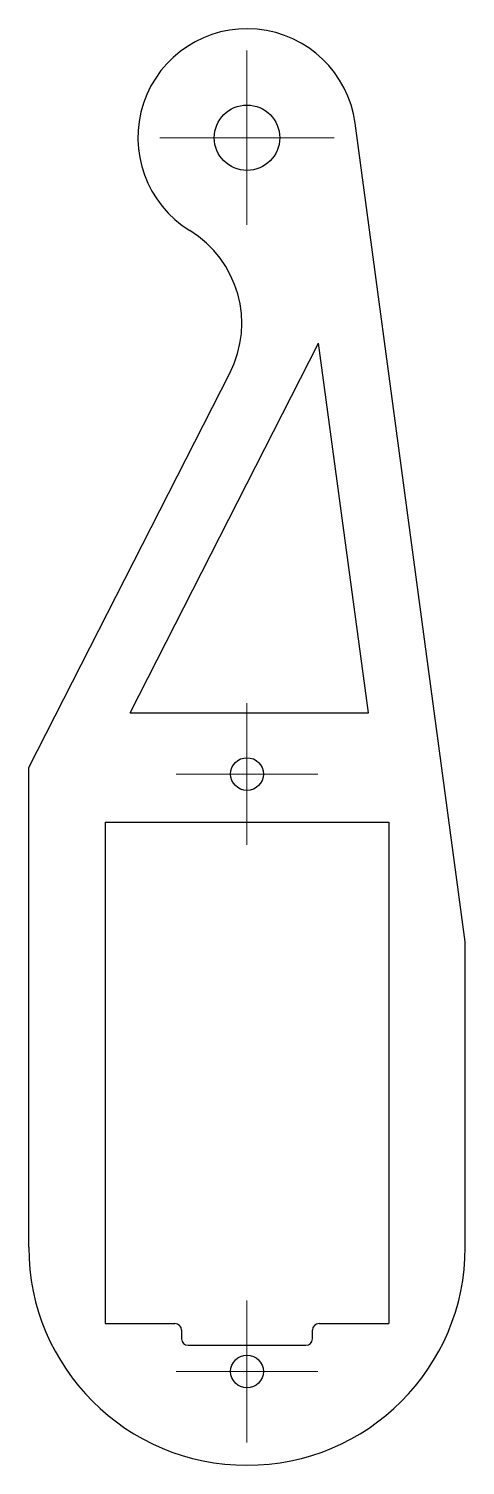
# Model space of a CAD drawing. Header units: millimetres. Extents: x 118 to 138, y 101.4 to 167.3.
import ezdxf

# ---------------------------------------------------------------- set-up
doc = ezdxf.new("R2010")
doc.units = ezdxf.units.MM

# ---------------------------------------------------------------- blocks, each defined once
blk = doc.blocks.new('SW_CENTERMARKSYMBOL_0')
at = {"color": 0, "linetype": 'Continuous', "lineweight": 18}
for p, q in [((0, 2.5), (0, 3.25)), ((0, 0), (0, 2.5)), ((-2.5, 0), (-3.25, 0)), ((0, 0), (-2.5, 0)), ((0, 0), (0, -2.5)), ((0, 0), (2.5, 0)), ((2.5, 0), (3.25, 0)), ((0, -2.5), (0, -3.25))]:
    blk.add_line(p, q, dxfattribs=at)
blk = doc.blocks.new('SW_CENTERMARKSYMBOL_1')
at = {"color": 0, "linetype": 'Continuous', "lineweight": 18}
for p, q in [((0, 2.5), (0, 4)), ((0, 0), (0, 2.5)), ((-2.5, 0), (-4, 0)), ((0, 0), (-2.5, 0)), ((0, 0), (0, -2.5)), ((0, 0), (2.5, 0)), ((2.5, 0), (4, 0)), ((0, -2.5), (0, -4))]:
    blk.add_line(p, q, dxfattribs=at)
blk = doc.blocks.new('SW_CENTERMARKSYMBOL_2')
at = {"color": 0, "linetype": 'Continuous', "lineweight": 18}
for p, q in [((0, 2.5), (0, 3.25)), ((0, 0), (0, 2.5)), ((-2.5, 0), (-3.25, 0)), ((0, 0), (-2.5, 0)), ((0, 0), (0, -2.5)), ((0, 0), (2.5, 0)), ((2.5, 0), (3.25, 0)), ((0, -2.5), (0, -3.25))]:
    blk.add_line(p, q, dxfattribs=at)

msp = doc.modelspace()

# ---------------------------------------------------------------- linework, layer by layer
at = {"color": 7, "linetype": 'Continuous', "lineweight": 25}
for p, q in [((137.986, 125.45), (132.942, 162.995)), ((122.627, 135.95), (131.27, 152.912)), ((133.549, 135.95), (131.27, 152.912)), ((117.986, 133.45), (127.204, 151.541)), ((122.627, 135.95), (133.549, 135.95)), ((117.986, 111.45), (117.986, 133.45)), ((121.486, 130.95), (121.486, 107.95)), ((121.486, 130.95), (134.486, 130.95)), ((134.486, 130.95), (134.486, 107.95)), ((137.986, 111.45), (137.986, 125.45)), ((121.486, 107.95), (124.686, 107.95)), ((124.986, 107.65), (124.986, 107.25)), ((130.986, 107.25), (130.986, 107.65)), ((131.286, 107.95), (134.486, 107.95)), ((125.286, 106.95), (130.686, 106.95))]:
    msp.add_line(p, q, dxfattribs=at)
for centre, radius in [((127.986, 162.33), 1.5), ((127.986, 133.15), 0.75), ((127.986, 105.75), 0.75)]:
    msp.add_circle(centre, radius, dxfattribs=at)
for centre, radius, start, end in [((127.986, 162.33), 5, 7.65224, 238.41822), ((122.749, 153.811), 5, 333, 58.41822), ((127.986, 111.45), 10, 180, 0), ((124.686, 107.65), 0.3, 0, 90), ((131.286, 107.65), 0.3, 90, 180), ((125.286, 107.25), 0.3, 180, 270), ((130.686, 107.25), 0.3, 270, 0)]:
    msp.add_arc(centre, radius, start, end, dxfattribs=at)

# ---------------------------------------------------------------- block references
at = {"color": 7, "linetype": 'Continuous', "lineweight": 18}
for name, p in [('SW_CENTERMARKSYMBOL_1', (127.986, 162.33)), ('SW_CENTERMARKSYMBOL_0', (127.986, 133.15)), ('SW_CENTERMARKSYMBOL_2', (127.986, 105.75))]:
    msp.add_blockref(name, p, dxfattribs=at)

doc.saveas('drawing.dxf')
